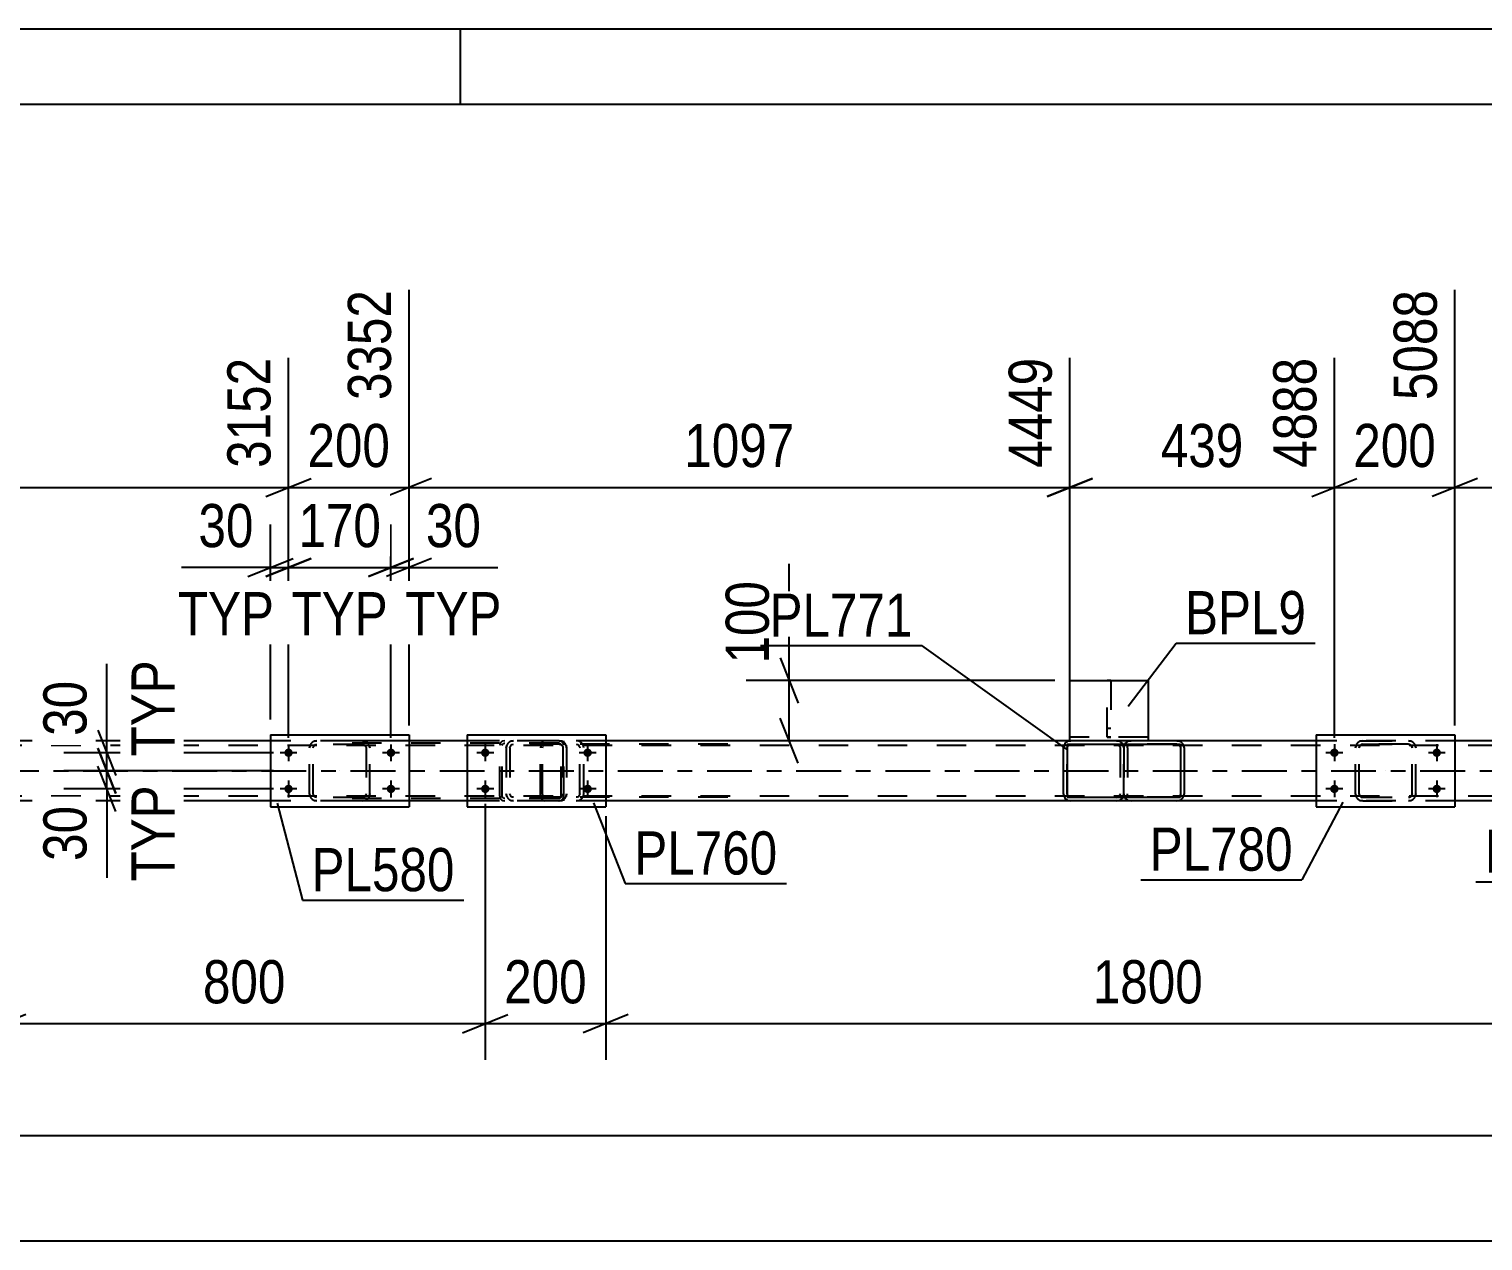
# Model space of a CAD drawing. Header units: millimetres. Extents: x -90 to 751, y -437 to 157.
# Drawn here: x 92.2 to 188.7, y 76.4 to 156.9 of the extents above; entities that cross this region are included whole.
import ezdxf

# ---------------------------------------------------------------- set-up
doc = ezdxf.new("R2010")
doc.units = ezdxf.units.MM
doc.linetypes.add('DXK_LINE_DOT2', pattern=[3.9198, 1.9599, -1.9599])
doc.linetypes.add('DXK_LINE_DOT3', pattern=[5.9187, 2.979, -0.9799, 0.9799, -0.9799])
doc.styles.add('Arial Narrow', font='ARIALN.TTF', dxfattribs={"height": 0.2})

# ---------------------------------------------------------------- blocks, each defined once
blk = doc.blocks.new('Unknown-814553232-1133')
at = {"color": 5, "linetype": 'Continuous'}
for p, q in [((750.809, 156.884), (-90.191, 156.884)), ((120.809, 151.884), (120.809, 156.884)), ((745.809, 151.884), (-85.191, 151.884))]:
    blk.add_line(p, q, dxfattribs=at)
blk = doc.blocks.new('Bolt-814553232-2986 - 2911')
at = {"linetype": 'Continuous'}
for points in [[(109.396, 108.55, -1), (109.396, 109.11, -1)], [(116.196, 108.55, -1), (116.196, 109.11, -1)], [(109.396, 106.15, -1), (109.396, 106.71, -1)], [(116.196, 106.15, -1), (116.196, 106.71, -1)]]:
    blk.add_hatch(color=1, dxfattribs=at).paths.add_polyline_path(points)
at = {"color": 1, "linetype": 'Continuous'}
for p, q in [((109.396, 109.39), (109.396, 108.27)), ((116.196, 109.39), (116.196, 108.27)), ((109.956, 108.83), (108.836, 108.83)), ((116.756, 108.83), (115.636, 108.83)), ((109.956, 106.43), (108.836, 106.43)), ((109.396, 106.99), (109.396, 105.87)), ((116.756, 106.43), (115.636, 106.43)), ((116.196, 106.99), (116.196, 105.87))]:
    blk.add_line(p, q, dxfattribs=at)
blk = doc.blocks.new('Part-814553232-3025 - 2911')
at = {"color": 7, "linetype": 'DXK_LINE_DOT2'}
for p, q in [((110.796, 109.15), (110.832, 109.334)), ((110.832, 109.334), (110.796, 109.15)), ((110.796, 106.11), (110.796, 109.15)), ((111.036, 109.15), (111.054, 109.242)), ((111.036, 106.11), (111.036, 109.15)), ((111.054, 109.242), (111.106, 109.32)), ((111.092, 109.594), (111.276, 109.63)), ((111.276, 109.63), (111.092, 109.594)), ((111.106, 109.32), (111.184, 109.372)), ((111.184, 109.372), (111.276, 109.39)), ((114.316, 109.63), (111.276, 109.63)), ((114.316, 109.39), (111.276, 109.39)), ((114.316, 109.63), (114.5, 109.594)), ((114.5, 109.594), (114.316, 109.63)), ((114.316, 109.39), (114.408, 109.372)), ((114.408, 109.372), (114.486, 109.32)), ((114.486, 109.32), (114.538, 109.242)), ((114.538, 109.242), (114.556, 109.15)), ((114.556, 109.15), (114.556, 106.11)), ((114.759, 109.334), (114.796, 109.15)), ((114.796, 109.15), (114.759, 109.334)), ((114.796, 106.11), (114.796, 109.15)), ((110.832, 105.926), (110.796, 106.11)), ((110.796, 106.11), (110.832, 105.926)), ((111.054, 106.018), (111.036, 106.11)), ((111.106, 105.94), (111.054, 106.018)), ((111.276, 105.63), (111.092, 105.667)), ((111.092, 105.667), (111.276, 105.63)), ((111.184, 105.888), (111.106, 105.94)), ((111.276, 105.87), (111.184, 105.888)), ((114.316, 105.87), (111.276, 105.87)), ((114.316, 105.63), (111.276, 105.63)), ((114.408, 105.888), (114.316, 105.87)), ((114.5, 105.667), (114.316, 105.63)), ((114.316, 105.63), (114.5, 105.667)), ((114.486, 105.94), (114.408, 105.888)), ((114.538, 106.018), (114.486, 105.94)), ((114.556, 106.11), (114.538, 106.018)), ((114.796, 106.11), (114.759, 105.926)), ((114.759, 105.926), (114.796, 106.11))]:
    blk.add_line(p, q, dxfattribs=at)
at = {"color": 7, "linetype": 'DXK_LINE_DOT3'}
blk.add_line((112.796, 107.63), (112.796, 107.63), dxfattribs=at)
at = {"color": 7, "linetype": 'DXK_LINE_DOT2'}
for centre, start, end in [((111.276, 109.15), 112.5, 157.5), ((111.276, 109.15), 112.5, 157.5), ((114.316, 109.15), 22.5, 67.5), ((114.316, 109.15), 22.5, 67.5), ((111.276, 106.11), 202.5, 247.5), ((111.276, 106.11), 202.5, 247.5), ((114.316, 106.11), 292.5, 337.5), ((114.316, 106.11), 292.5, 337.5)]:
    blk.add_arc(centre, 0.48, start, end, dxfattribs=at)
blk = doc.blocks.new('Part-814553232-2961 - 2911')
at = {"color": 7, "linetype": 'DXK_LINE_DOT2'}
for p, q in [((660.055, 109.311), (-16.698, 109.311)), ((117.396, 109.631), (108.196, 109.631)), ((130.457, 109.631), (121.257, 109.631)), ((168.376, 109.631), (161.276, 109.631)), ((186.841, 109.631), (177.641, 109.631)), ((660.055, 105.951), (-16.698, 105.951)), ((117.396, 105.631), (108.196, 105.631)), ((130.457, 105.631), (121.257, 105.631)), ((164.381, 105.631), (161.331, 105.631)), ((168.376, 105.631), (165.336, 105.631)), ((186.841, 105.631), (177.641, 105.631))]:
    blk.add_line(p, q, dxfattribs=at)
at = {"color": 2, "linetype": 'Continuous'}
for p, q in [((108.196, 109.631), (90.454, 109.631)), ((121.257, 109.631), (117.396, 109.631)), ((161.276, 109.631), (130.457, 109.631)), ((177.641, 109.631), (168.376, 109.631)), ((201.257, 109.631), (186.841, 109.631)), ((108.196, 105.631), (90.454, 105.631)), ((121.257, 105.631), (117.396, 105.631)), ((161.331, 105.631), (130.457, 105.631)), ((165.336, 105.631), (164.381, 105.631)), ((177.641, 105.631), (168.376, 105.631)), ((201.257, 105.631), (186.841, 105.631))]:
    blk.add_line(p, q, dxfattribs=at)
at = {"color": 7, "linetype": 'DXK_LINE_DOT3'}
blk.add_line((-16.698, 107.631), (660.055, 107.631), dxfattribs=at)
blk = doc.blocks.new('Bolt-814553232-2987 - 2911')
at = {"linetype": 'Continuous'}
for points in [[(122.457, 108.551, -1), (122.457, 109.111, -1)], [(129.257, 108.551, -1), (129.257, 109.111, -1)], [(122.457, 106.151, -1), (122.457, 106.711, -1)], [(129.257, 106.151, -1), (129.257, 106.711, -1)]]:
    blk.add_hatch(color=1, dxfattribs=at).paths.add_polyline_path(points)
at = {"color": 1, "linetype": 'Continuous'}
for p, q in [((122.457, 109.391), (122.457, 108.271)), ((129.257, 109.391), (129.257, 108.271)), ((123.017, 108.831), (121.897, 108.831)), ((129.817, 108.831), (128.697, 108.831)), ((123.017, 106.431), (121.897, 106.431)), ((122.457, 106.991), (122.457, 105.871)), ((129.817, 106.431), (128.697, 106.431)), ((129.257, 106.991), (129.257, 105.871))]:
    blk.add_line(p, q, dxfattribs=at)
blk = doc.blocks.new('Bolt-814553232-2989 - 2911')
at = {"linetype": 'Continuous'}
for points in [[(178.841, 108.551, -1), (178.841, 109.111, -1)], [(185.641, 108.551, -1), (185.641, 109.111, -1)], [(178.841, 106.151, -1), (178.841, 106.711, -1)], [(185.641, 106.151, -1), (185.641, 106.711, -1)]]:
    blk.add_hatch(color=1, dxfattribs=at).paths.add_polyline_path(points)
at = {"color": 1, "linetype": 'Continuous'}
for p, q in [((178.841, 109.391), (178.841, 108.271)), ((185.641, 109.391), (185.641, 108.271)), ((179.401, 108.831), (178.281, 108.831)), ((186.201, 108.831), (185.081, 108.831)), ((179.401, 106.431), (178.281, 106.431)), ((178.841, 106.991), (178.841, 105.871)), ((186.201, 106.431), (185.081, 106.431)), ((185.641, 106.991), (185.641, 105.871))]:
    blk.add_line(p, q, dxfattribs=at)
blk = doc.blocks.new('Part-814553232-3024 - 2911')
at = {"color": 2, "linetype": 'Continuous'}
for p, q in [((108.196, 110.03), (108.196, 105.23)), ((108.196, 110.03), (117.396, 110.03)), ((117.396, 110.03), (117.396, 105.23)), ((108.196, 105.23), (117.396, 105.23))]:
    blk.add_line(p, q, dxfattribs=at)
blk = doc.blocks.new('Part-814553232-3030 - 2911')
at = {"color": 2, "linetype": 'Continuous'}
for p, q in [((177.641, 110.031), (177.641, 105.231)), ((177.641, 110.031), (186.841, 110.031)), ((186.841, 110.031), (186.841, 105.231)), ((177.641, 105.231), (186.841, 105.231))]:
    blk.add_line(p, q, dxfattribs=at)
blk = doc.blocks.new('Part-814553232-3031 - 2911')
at = {"color": 2, "linetype": 'Continuous'}
for p, q in [((160.892, 109.334), (160.856, 109.15)), ((160.856, 106.11), (160.856, 109.15)), ((161.336, 109.63), (161.152, 109.594)), ((164.376, 109.63), (161.336, 109.63)), ((164.559, 109.594), (164.376, 109.63)), ((160.856, 106.11), (160.892, 105.926)), ((161.152, 105.667), (161.336, 105.63)), ((161.331, 105.871), (161.336, 105.87)), ((164.376, 105.87), (161.336, 105.87)), ((164.376, 105.63), (161.336, 105.63)), ((164.381, 105.871), (164.376, 105.87)), ((164.376, 105.63), (164.559, 105.667))]:
    blk.add_line(p, q, dxfattribs=at)
at = {"color": 7, "linetype": 'DXK_LINE_DOT2'}
for p, q in [((160.856, 109.15), (160.892, 109.334)), ((161.096, 109.15), (161.114, 109.242)), ((161.096, 106.11), (161.096, 109.15)), ((161.114, 109.242), (161.166, 109.32)), ((161.152, 109.594), (161.336, 109.63)), ((161.166, 109.32), (161.244, 109.372)), ((161.244, 109.372), (161.336, 109.39)), ((164.376, 109.39), (161.336, 109.39)), ((164.376, 109.63), (164.559, 109.594)), ((164.376, 109.39), (164.467, 109.372)), ((164.467, 109.372), (164.545, 109.32)), ((164.545, 109.32), (164.597, 109.242)), ((164.597, 109.242), (164.616, 109.15)), ((164.616, 109.15), (164.616, 106.11)), ((164.819, 109.334), (164.856, 109.15)), ((164.856, 109.15), (164.819, 109.334)), ((164.856, 106.11), (164.856, 109.15)), ((160.892, 105.926), (160.856, 106.11)), ((161.114, 106.018), (161.096, 106.11)), ((161.166, 105.94), (161.114, 106.018)), ((161.336, 105.63), (161.152, 105.667)), ((161.244, 105.888), (161.166, 105.94)), ((161.336, 105.87), (161.244, 105.888)), ((164.376, 105.87), (164.467, 105.888)), ((164.559, 105.667), (164.376, 105.63)), ((164.545, 105.94), (164.467, 105.888)), ((164.597, 106.018), (164.545, 105.94)), ((164.616, 106.11), (164.597, 106.018)), ((164.856, 106.11), (164.819, 105.926)), ((164.819, 105.926), (164.856, 106.11))]:
    blk.add_line(p, q, dxfattribs=at)
at = {"color": 7, "linetype": 'DXK_LINE_DOT3'}
blk.add_line((162.856, 107.63), (162.856, 107.63), dxfattribs=at)
at = {"color": 2, "linetype": 'Continuous'}
for centre, start, end in [((161.336, 109.15), 112.5, 157.5), ((164.376, 109.15), 30.74482, 67.5), ((161.336, 106.11), 202.5, 247.5), ((164.376, 106.11), 292.5, 329.54699)]:
    blk.add_arc(centre, 0.48, start, end, dxfattribs=at)
at = {"color": 7, "linetype": 'DXK_LINE_DOT2'}
for centre, start, end in [((161.336, 109.15), 112.5, 157.5), ((164.376, 109.15), 22.5, 67.5), ((164.376, 109.15), 22.5, 30.74482), ((161.336, 106.11), 202.5, 247.5), ((164.376, 106.11), 292.5, 337.5), ((164.376, 106.11), 329.54699, 337.5)]:
    blk.add_arc(centre, 0.48, start, end, dxfattribs=at)
blk = doc.blocks.new('Part-814553232-3187 - 2911')
at = {"color": 2, "linetype": 'Continuous'}
for p, q in [((161.096, 109.391), (161.096, 105.871)), ((161.096, 109.391), (168.616, 109.391)), ((168.616, 109.391), (168.616, 105.871)), ((161.096, 105.871), (168.616, 105.871))]:
    blk.add_line(p, q, dxfattribs=at)
blk = doc.blocks.new('Part-814553232-3110 - 2911')
at = {"color": 7, "linetype": 'DXK_LINE_DOT2'}
for p, q in [((126.149, 109.335), (126.129, 109.151)), ((126.129, 106.111), (126.129, 109.151)), ((126.208, 109.49), (126.149, 109.335)), ((126.296, 109.595), (126.208, 109.49)), ((126.264, 109.151), (126.274, 109.243)), ((126.264, 106.111), (126.264, 109.151)), ((126.274, 109.243), (126.304, 109.321)), ((126.399, 109.631), (126.296, 109.595)), ((126.304, 109.321), (126.348, 109.373)), ((126.348, 109.373), (126.399, 109.391)), ((138.556, 109.631), (126.399, 109.631)), ((138.556, 109.391), (126.399, 109.391)), ((127.676, 109.391), (127.676, 109.631)), ((128.683, 109.595), (128.491, 109.631)), ((128.491, 109.391), (128.587, 109.373)), ((128.587, 109.373), (128.668, 109.321)), ((128.668, 109.321), (128.723, 109.243)), ((128.723, 109.243), (128.742, 109.151)), ((128.742, 106.111), (128.742, 109.151)), ((128.993, 109.151), (128.955, 109.335)), ((128.993, 106.111), (128.993, 109.151)), ((126.149, 105.927), (126.129, 106.111)), ((126.196, 105.803), (126.149, 105.927)), ((126.208, 105.772), (126.196, 105.803)), ((126.208, 105.772), (126.296, 105.668)), ((126.274, 106.019), (126.264, 106.111)), ((126.304, 105.941), (126.274, 106.019)), ((126.296, 105.668), (126.399, 105.631)), ((126.348, 105.889), (126.304, 105.941)), ((126.399, 105.871), (126.348, 105.889)), ((138.556, 105.871), (126.399, 105.871)), ((138.556, 105.631), (126.399, 105.631)), ((127.676, 105.631), (127.676, 105.871)), ((128.587, 105.889), (128.491, 105.871)), ((128.491, 105.631), (128.683, 105.668)), ((128.668, 105.941), (128.587, 105.889)), ((128.723, 106.019), (128.668, 105.941)), ((128.742, 106.111), (128.723, 106.019)), ((128.955, 105.927), (128.993, 106.111))]:
    blk.add_line(p, q, dxfattribs=at)
for centre, start, end in [((128.505, 109.136), 23.84941, 68.8059), ((128.505, 106.126), 291.1941, 336.15059)]:
    blk.add_arc(centre, 0.492, start, end, dxfattribs=at)
blk = doc.blocks.new('Part-814553232-3124 - 2911')
at = {"color": 7, "linetype": 'DXK_LINE_DOT2'}
for p, q in [((127.335, 109.631), (112.006, 109.631)), ((127.335, 109.471), (112.006, 109.471)), ((123.445, 109.434), (123.419, 109.311)), ((123.419, 105.951), (123.419, 109.311)), ((123.589, 109.311), (123.602, 109.372)), ((123.589, 105.951), (123.589, 109.311)), ((123.602, 109.372), (123.639, 109.424)), ((123.759, 109.631), (123.629, 109.607)), ((123.639, 109.424), (123.694, 109.459)), ((123.694, 109.459), (123.759, 109.471)), ((127.465, 109.607), (127.335, 109.631)), ((127.335, 109.471), (127.4, 109.459)), ((127.4, 109.459), (127.455, 109.424)), ((127.455, 109.424), (127.492, 109.372)), ((127.492, 109.372), (127.505, 109.311)), ((127.505, 105.951), (127.505, 109.311)), ((127.676, 109.311), (127.65, 109.434)), ((127.676, 105.951), (127.676, 109.311)), ((127.335, 105.791), (112.006, 105.791)), ((127.335, 105.631), (112.006, 105.631)), ((123.419, 105.951), (123.445, 105.829)), ((123.602, 105.89), (123.589, 105.951)), ((123.639, 105.838), (123.602, 105.89)), ((123.629, 105.655), (123.759, 105.631)), ((123.694, 105.803), (123.639, 105.838)), ((123.759, 105.791), (123.694, 105.803)), ((127.4, 105.803), (127.335, 105.791)), ((127.335, 105.631), (127.465, 105.655)), ((127.455, 105.838), (127.4, 105.803)), ((127.492, 105.89), (127.455, 105.838)), ((127.505, 105.951), (127.492, 105.89)), ((127.65, 105.829), (127.676, 105.951))]:
    blk.add_line(p, q, dxfattribs=at)
for centre, start, end in [((123.746, 109.297), 110.75831, 155.68004), ((127.348, 109.297), 24.31996, 69.24168), ((123.746, 105.965), 204.31996, 249.24168), ((127.348, 105.965), 290.75831, 335.68004)]:
    blk.add_arc(centre, 0.331, start, end, dxfattribs=at)
blk = doc.blocks.new('Part-814553232-3155 - 2911')
at = {"color": 2, "linetype": 'Continuous'}
for p, q in [((121.257, 110.031), (121.257, 105.231)), ((121.257, 110.031), (130.457, 110.031)), ((130.457, 110.031), (130.457, 105.231)), ((121.257, 105.231), (130.457, 105.231))]:
    blk.add_line(p, q, dxfattribs=at)
blk = doc.blocks.new('Part-814553232-3181 - 2911')
at = {"color": 2, "linetype": 'Continuous'}
for p, q in [((161.276, 109.631), (161.276, 113.631)), ((161.276, 113.631), (166.476, 113.631)), ((166.476, 113.631), (166.476, 109.631)), ((165.334, 109.631), (161.276, 109.631)), ((161.276, 109.631), (161.276, 109.631))]:
    blk.add_line(p, q, dxfattribs=at)
at = {"color": 7, "linetype": 'DXK_LINE_DOT2'}
for p, q in [((166.476, 109.871), (161.276, 109.871)), ((166.476, 109.871), (161.276, 109.871)), ((161.276, 109.871), (161.276, 109.871)), ((161.276, 109.631), (161.276, 109.651)), ((166.476, 109.631), (161.276, 109.631)), ((166.476, 109.631), (165.334, 109.631)), ((166.476, 109.871), (166.476, 109.871)), ((166.476, 109.631), (166.476, 109.651)), ((166.476, 109.631), (166.476, 109.631))]:
    blk.add_line(p, q, dxfattribs=at)
blk = doc.blocks.new('Part-814553232-3182 - 2911')
at = {"color": 7, "linetype": 'DXK_LINE_DOT2'}
for p, q in [((163.756, 109.871), (163.756, 113.631)), ((163.996, 113.631), (163.756, 113.631)), ((163.996, 113.631), (163.996, 109.871)), ((163.756, 110.471), (163.996, 110.471)), ((163.996, 109.871), (163.756, 109.871)), ((163.756, 109.871), (163.996, 109.871))]:
    blk.add_line(p, q, dxfattribs=at)
blk = doc.blocks.new('Part-814553232-3190 - 2911')
at = {"color": 7, "linetype": 'DXK_LINE_DOT2'}
for p, q in [((180.241, 109.151), (180.278, 109.335)), ((180.278, 109.335), (180.241, 109.151)), ((180.241, 106.111), (180.241, 109.151)), ((180.481, 109.151), (180.5, 109.243)), ((180.5, 109.243), (180.481, 109.151)), ((180.481, 106.111), (180.481, 109.151)), ((180.5, 109.243), (180.552, 109.321)), ((180.552, 109.321), (180.5, 109.243)), ((180.538, 109.595), (180.721, 109.631)), ((180.721, 109.631), (180.538, 109.594)), ((180.552, 109.321), (180.629, 109.373)), ((180.629, 109.373), (180.552, 109.321)), ((180.629, 109.373), (180.721, 109.391)), ((180.721, 109.391), (180.629, 109.373)), ((180.721, 109.631), (183.761, 109.631)), ((180.721, 109.631), (180.721, 109.631)), ((180.721, 109.631), (183.761, 109.631)), ((180.721, 109.391), (183.761, 109.391)), ((180.721, 109.391), (180.721, 109.391)), ((183.761, 109.391), (180.721, 109.391)), ((183.761, 109.631), (183.761, 109.631)), ((183.761, 109.631), (183.945, 109.595)), ((183.945, 109.594), (183.761, 109.631)), ((183.761, 109.391), (183.761, 109.391)), ((183.761, 109.391), (183.853, 109.373)), ((183.853, 109.373), (183.761, 109.391)), ((183.853, 109.373), (183.931, 109.321)), ((183.931, 109.321), (183.853, 109.373)), ((183.931, 109.321), (183.983, 109.243)), ((183.983, 109.243), (183.931, 109.321)), ((183.983, 109.243), (184.001, 109.151)), ((184.001, 109.151), (183.983, 109.243)), ((184.001, 106.111), (184.001, 109.151)), ((184.205, 109.335), (184.241, 109.151)), ((184.241, 109.151), (184.205, 109.335)), ((184.241, 106.111), (184.241, 109.151)), ((180.278, 105.927), (180.241, 106.111)), ((180.241, 106.111), (180.278, 105.927)), ((180.5, 106.019), (180.481, 106.111)), ((180.481, 106.111), (180.5, 106.019)), ((180.552, 105.941), (180.5, 106.019)), ((180.5, 106.019), (180.552, 105.941)), ((180.721, 105.631), (180.538, 105.668)), ((180.538, 105.668), (180.721, 105.631)), ((180.629, 105.889), (180.552, 105.941)), ((180.552, 105.941), (180.629, 105.889)), ((180.721, 105.871), (180.629, 105.889)), ((180.629, 105.889), (180.721, 105.871)), ((180.721, 105.871), (183.761, 105.871)), ((180.721, 105.871), (180.721, 105.871)), ((180.721, 105.871), (183.761, 105.871)), ((180.721, 105.631), (183.761, 105.631)), ((180.721, 105.631), (180.721, 105.631)), ((180.721, 105.631), (183.761, 105.631)), ((183.853, 105.889), (183.761, 105.871)), ((183.761, 105.871), (183.853, 105.889)), ((183.761, 105.871), (183.761, 105.871)), ((183.945, 105.668), (183.761, 105.631)), ((183.761, 105.631), (183.945, 105.668)), ((183.761, 105.631), (183.761, 105.631)), ((183.931, 105.941), (183.853, 105.889)), ((183.853, 105.889), (183.931, 105.941)), ((183.983, 106.019), (183.931, 105.941)), ((183.931, 105.941), (183.983, 106.019)), ((184.001, 106.111), (183.983, 106.019)), ((183.983, 106.019), (184.001, 106.111)), ((184.241, 106.111), (184.205, 105.927)), ((184.205, 105.927), (184.241, 106.111))]:
    blk.add_line(p, q, dxfattribs=at)
at = {"color": 7, "linetype": 'DXK_LINE_DOT3'}
blk.add_line((182.241, 107.631), (182.241, 107.631), dxfattribs=at)
at = {"color": 7, "linetype": 'DXK_LINE_DOT2'}
for centre, start, end in [((180.721, 109.151), 112.5, 157.5), ((180.721, 109.151), 112.5, 157.5), ((183.761, 109.151), 22.5, 67.5), ((183.761, 109.151), 22.5, 67.5), ((180.721, 106.111), 202.5, 247.5), ((180.721, 106.111), 202.5, 247.5), ((183.761, 106.111), 292.5, 337.5), ((183.761, 106.111), 292.5, 337.5)]:
    blk.add_arc(centre, 0.48, start, end, dxfattribs=at)
blk = doc.blocks.new('Part-814553232-7430 - 2911')
at = {"color": 7, "linetype": 'DXK_LINE_DOT2'}
for p, q in [((123.857, 109.151), (123.893, 109.335)), ((123.893, 109.335), (123.857, 109.151)), ((123.857, 109.151), (123.857, 106.111)), ((124.097, 109.151), (124.115, 109.243)), ((124.097, 109.151), (124.097, 106.111)), ((124.115, 109.243), (124.167, 109.321)), ((124.153, 109.595), (124.337, 109.631)), ((124.337, 109.631), (124.153, 109.595)), ((124.167, 109.321), (124.245, 109.373)), ((124.245, 109.373), (124.337, 109.391)), ((127.377, 109.631), (124.337, 109.631)), ((127.377, 109.391), (124.337, 109.391)), ((127.377, 109.631), (127.561, 109.595)), ((127.561, 109.595), (127.377, 109.631)), ((127.377, 109.391), (127.469, 109.373)), ((127.469, 109.373), (127.547, 109.321)), ((127.547, 109.321), (127.599, 109.243)), ((127.599, 109.243), (127.617, 109.151)), ((127.617, 109.151), (127.617, 106.111)), ((127.82, 109.335), (127.857, 109.151)), ((127.857, 109.151), (127.82, 109.335)), ((127.857, 109.151), (127.857, 106.111)), ((123.893, 105.927), (123.857, 106.111)), ((123.857, 106.111), (123.893, 105.927)), ((124.115, 106.019), (124.097, 106.111)), ((124.167, 105.941), (124.115, 106.019)), ((124.337, 105.631), (124.153, 105.668)), ((124.153, 105.668), (124.337, 105.631)), ((124.245, 105.889), (124.167, 105.941)), ((124.337, 105.871), (124.245, 105.889)), ((127.377, 105.871), (124.337, 105.871)), ((127.377, 105.631), (124.337, 105.631)), ((127.469, 105.889), (127.377, 105.871)), ((127.561, 105.668), (127.377, 105.631)), ((127.377, 105.631), (127.561, 105.668)), ((127.547, 105.941), (127.469, 105.889)), ((127.599, 106.019), (127.547, 105.941)), ((127.617, 106.111), (127.599, 106.019)), ((127.857, 106.111), (127.82, 105.927)), ((127.82, 105.927), (127.857, 106.111))]:
    blk.add_line(p, q, dxfattribs=at)
at = {"color": 7, "linetype": 'DXK_LINE_DOT3'}
blk.add_line((125.857, 107.631), (125.857, 107.631), dxfattribs=at)
at = {"color": 7, "linetype": 'DXK_LINE_DOT2'}
for centre, start, end in [((124.337, 109.151), 112.5, 157.5), ((124.337, 109.151), 112.5, 157.5), ((127.377, 109.151), 22.5, 67.5), ((127.377, 109.151), 22.5, 67.5), ((124.337, 106.111), 202.5, 247.5), ((124.337, 106.111), 202.5, 247.5), ((127.377, 106.111), 292.5, 337.5), ((127.377, 106.111), 292.5, 337.5)]:
    blk.add_arc(centre, 0.48, start, end, dxfattribs=at)
blk = doc.blocks.new('Part-814553232-7431 - 2911')
at = {"color": 7, "linetype": 'DXK_LINE_DOT2'}
for p, q in [((164.856, 109.151), (164.892, 109.335)), ((164.892, 109.335), (164.856, 109.151)), ((164.856, 109.151), (164.856, 106.111)), ((165.096, 109.151), (165.114, 109.243)), ((165.096, 109.151), (165.096, 106.111)), ((165.114, 109.243), (165.166, 109.321)), ((165.152, 109.595), (165.336, 109.631)), ((165.166, 109.321), (165.244, 109.373)), ((165.244, 109.373), (165.336, 109.391)), ((168.376, 109.391), (165.336, 109.391)), ((168.376, 109.631), (168.559, 109.595)), ((168.376, 109.391), (168.467, 109.373)), ((168.467, 109.373), (168.545, 109.321)), ((168.545, 109.321), (168.597, 109.243)), ((168.597, 109.243), (168.616, 109.151)), ((168.616, 109.151), (168.616, 106.111)), ((168.819, 109.335), (168.856, 109.151)), ((164.892, 105.927), (164.856, 106.111)), ((164.856, 106.111), (164.892, 105.927)), ((165.114, 106.019), (165.096, 106.111)), ((165.166, 105.941), (165.114, 106.019)), ((165.336, 105.631), (165.152, 105.668)), ((165.244, 105.889), (165.166, 105.941)), ((165.336, 105.871), (165.244, 105.889)), ((168.376, 105.871), (165.336, 105.871)), ((168.467, 105.889), (168.376, 105.871)), ((168.559, 105.668), (168.376, 105.631)), ((168.545, 105.941), (168.467, 105.889)), ((168.597, 106.019), (168.545, 105.941)), ((168.616, 106.111), (168.597, 106.019)), ((168.856, 106.111), (168.819, 105.927))]:
    blk.add_line(p, q, dxfattribs=at)
at = {"color": 2, "linetype": 'Continuous'}
for p, q in [((165.336, 109.631), (165.152, 109.595)), ((168.376, 109.631), (165.336, 109.631)), ((168.559, 109.595), (168.376, 109.631)), ((168.856, 109.151), (168.819, 109.335)), ((168.856, 109.151), (168.856, 106.111)), ((165.152, 105.668), (165.336, 105.631)), ((168.376, 105.631), (165.336, 105.631)), ((168.376, 105.631), (168.559, 105.668)), ((168.819, 105.927), (168.856, 106.111))]:
    blk.add_line(p, q, dxfattribs=at)
at = {"color": 7, "linetype": 'DXK_LINE_DOT3'}
blk.add_line((166.856, 107.631), (166.856, 107.631), dxfattribs=at)
at = {"color": 7, "linetype": 'DXK_LINE_DOT2'}
for centre, start, end in [((165.336, 109.151), 112.5, 157.5), ((165.336, 109.151), 149.40107, 157.5), ((168.376, 109.151), 22.5, 67.5), ((165.336, 106.111), 202.5, 247.5), ((165.336, 106.111), 202.5, 210.59885), ((168.376, 106.111), 292.5, 337.5)]:
    blk.add_arc(centre, 0.48, start, end, dxfattribs=at)
at = {"color": 2, "linetype": 'Continuous'}
for centre, start, end in [((165.336, 109.151), 112.5, 149.40107), ((168.376, 109.151), 22.5, 67.5), ((165.336, 106.111), 210.59885, 247.5), ((168.376, 106.111), 292.5, 337.5)]:
    blk.add_arc(centre, 0.48, start, end, dxfattribs=at)
blk = doc.blocks.new('StraightDimension-814553232-24656 - 2911')
at = {"color": 7, "linetype": 'Continuous'}
for p, q in [((117.396, 110.631), (117.396, 139.565)), ((161.276, 113.304), (161.276, 135.065)), ((118.896, 127.052), (115.896, 125.852)), ((159.776, 125.852), (162.776, 127.052)), ((117.396, 126.452), (161.276, 126.452))]:
    blk.add_line(p, q, dxfattribs=at)
at = {"color": 0}
blk.add_wipeout([(143.592, 127.202), (143.592, 131.402), (135.08, 131.402), (135.08, 127.202)], dxfattribs=at)
at = {"color": 3, "style": 'Arial Narrow'}
blk.add_text('1097', height=2.8633, dxfattribs=at).set_placement((135.68, 127.802))
at = {"color": 0, "linetype": 'Continuous'}
blk.add_wipeout([(160.676, 135.665), (156.476, 135.665), (156.476, 127.152), (160.676, 127.152)], dxfattribs=at)
at = {"color": 3, "linetype": 'Continuous', "style": 'Arial Narrow'}
blk.add_text('4449', height=2.8633, rotation=90.00021, dxfattribs=at).set_placement((160.076, 127.752))
blk = doc.blocks.new('StraightDimension-814553232-25757 - 2911')
at = {"color": 7, "linetype": 'Continuous'}
for p, q in [((108.196, 111.03), (108.196, 123.983)), ((109.396, 109.83), (109.396, 123.983)), ((106.696, 120.533), (109.696, 121.733)), ((110.896, 121.733), (107.896, 120.533)), ((108.196, 121.133), (102.29, 121.133)), ((108.196, 121.133), (102.29, 121.133)), ((108.196, 121.133), (109.396, 121.133))]:
    blk.add_line(p, q, dxfattribs=at)
at = {"color": 0}
blk.add_wipeout([(107.671, 121.883), (107.671, 126.083), (102.815, 126.083), (102.815, 121.883)], dxfattribs=at)
at = {"color": 0, "linetype": 'Continuous'}
blk.add_wipeout([(109.038, 116.033), (109.038, 120.233), (101.448, 120.233), (101.448, 116.033)], dxfattribs=at)
at = {"color": 3, "style": 'Arial Narrow'}
blk.add_text('30', height=2.8633, dxfattribs=at).set_placement((103.415, 122.483))
at = {"color": 3, "linetype": 'Continuous', "style": 'Arial Narrow'}
blk.add_text('TYP', height=2.8633, dxfattribs=at).set_placement((102.048, 116.633))
blk = doc.blocks.new('StraightDimension-814553232-3339 - 2911')
at = {"color": 7, "linetype": 'Continuous'}
blk.add_line((-17.338, 76.416), (698.695, 76.416), dxfattribs=at)
blk = doc.blocks.new('StraightDimension-814553232-7921 - 2911')
at = {"color": 7, "linetype": 'Continuous'}
blk.add_line((-16.698, 83.414), (698.695, 83.414), dxfattribs=at)
blk = doc.blocks.new('StraightDimension-814553232-24653 - 2911')
at = {"color": 7, "linetype": 'Continuous'}
for p, q in [((186.841, 110.631), (186.841, 139.565)), ((211.557, 109.83), (211.557, 135.065)), ((188.341, 127.052), (185.341, 125.852)), ((210.057, 125.852), (213.057, 127.052)), ((186.841, 126.452), (211.557, 126.452))]:
    blk.add_line(p, q, dxfattribs=at)
at = {"color": 0}
blk.add_wipeout([(202.541, 127.202), (202.541, 131.402), (195.857, 131.402), (195.857, 127.202)], dxfattribs=at)
at = {"color": 3, "style": 'Arial Narrow'}
blk.add_text('618', height=2.8633, dxfattribs=at).set_placement((196.457, 127.802))
at = {"color": 0, "linetype": 'Continuous'}
blk.add_wipeout([(210.957, 135.665), (206.757, 135.665), (206.757, 127.152), (210.957, 127.152)], dxfattribs=at)
at = {"color": 3, "linetype": 'Continuous', "style": 'Arial Narrow'}
blk.add_text('5706', height=2.8633, rotation=90.00021, dxfattribs=at).set_placement((210.357, 127.752))
blk = doc.blocks.new('StraightDimension-814553232-24654 - 2911')
at = {"color": 7, "linetype": 'Continuous'}
for p, q in [((186.841, 110.631), (186.841, 139.565)), ((178.841, 109.831), (178.841, 135.065)), ((177.341, 125.852), (180.341, 127.052)), ((188.341, 127.052), (185.341, 125.852)), ((178.841, 126.452), (186.841, 126.452))]:
    blk.add_line(p, q, dxfattribs=at)
at = {"color": 0}
blk.add_wipeout([(186.183, 127.202), (186.183, 131.402), (179.499, 131.402), (179.499, 127.202)], dxfattribs=at)
at = {"color": 3, "style": 'Arial Narrow'}
blk.add_text('200', height=2.8633, dxfattribs=at).set_placement((180.099, 127.802))
at = {"color": 0, "linetype": 'Continuous'}
blk.add_wipeout([(186.241, 140.165), (182.041, 140.165), (182.041, 131.652), (186.241, 131.652)], dxfattribs=at)
at = {"color": 3, "linetype": 'Continuous', "style": 'Arial Narrow'}
blk.add_text('5088', height=2.8633, rotation=90.00021, dxfattribs=at).set_placement((185.641, 132.252))
blk = doc.blocks.new('StraightDimension-814553232-24655 - 2911')
at = {"color": 7, "linetype": 'Continuous'}
for p, q in [((161.276, 113.304), (161.276, 135.065)), ((178.841, 109.831), (178.841, 135.065)), ((162.776, 127.052), (159.776, 125.852)), ((177.341, 125.852), (180.341, 127.052)), ((161.276, 126.452), (178.841, 126.452))]:
    blk.add_line(p, q, dxfattribs=at)
at = {"color": 0}
blk.add_wipeout([(173.401, 127.202), (173.401, 131.402), (166.717, 131.402), (166.717, 127.202)], dxfattribs=at)
at = {"color": 3, "style": 'Arial Narrow'}
blk.add_text('439', height=2.8633, dxfattribs=at).set_placement((167.317, 127.802))
at = {"color": 0, "linetype": 'Continuous'}
blk.add_wipeout([(178.241, 135.665), (174.041, 135.665), (174.041, 127.152), (178.241, 127.152)], dxfattribs=at)
at = {"color": 3, "linetype": 'Continuous', "style": 'Arial Narrow'}
blk.add_text('4888', height=2.8633, rotation=90.00021, dxfattribs=at).set_placement((177.641, 127.752))
blk = doc.blocks.new('StraightDimension-814553232-24657 - 2911')
at = {"color": 7, "linetype": 'Continuous'}
for p, q in [((117.396, 110.631), (117.396, 139.565)), ((109.396, 109.83), (109.396, 135.065)), ((107.896, 125.852), (110.896, 127.052)), ((118.896, 127.052), (115.896, 125.852)), ((109.396, 126.452), (117.396, 126.452))]:
    blk.add_line(p, q, dxfattribs=at)
at = {"color": 0}
blk.add_wipeout([(116.738, 127.202), (116.738, 131.402), (110.054, 131.402), (110.054, 127.202)], dxfattribs=at)
at = {"color": 3, "style": 'Arial Narrow'}
blk.add_text('200', height=2.8633, dxfattribs=at).set_placement((110.654, 127.802))
at = {"color": 0, "linetype": 'Continuous'}
blk.add_wipeout([(116.796, 140.165), (112.596, 140.165), (112.596, 131.652), (116.796, 131.652)], dxfattribs=at)
at = {"color": 3, "linetype": 'Continuous', "style": 'Arial Narrow'}
blk.add_text('3352', height=2.8633, rotation=90.00021, dxfattribs=at).set_placement((116.196, 132.252))
blk = doc.blocks.new('StraightDimension-814553232-24658 - 2911')
at = {"color": 7, "linetype": 'Continuous'}
for p, q in [((66.315, 110.631), (66.315, 139.565)), ((109.396, 109.83), (109.396, 135.065)), ((67.815, 127.052), (64.815, 125.852)), ((107.896, 125.852), (110.896, 127.052)), ((66.315, 126.452), (109.396, 126.452))]:
    blk.add_line(p, q, dxfattribs=at)
at = {"color": 0}
blk.add_wipeout([(92.112, 127.202), (92.112, 131.402), (83.599, 131.402), (83.599, 127.202)], dxfattribs=at)
at = {"color": 3, "style": 'Arial Narrow'}
blk.add_text('1077', height=2.8633, dxfattribs=at).set_placement((84.199, 127.802))
at = {"color": 0, "linetype": 'Continuous'}
blk.add_wipeout([(108.796, 135.665), (104.596, 135.665), (104.596, 127.152), (108.796, 127.152)], dxfattribs=at)
at = {"color": 3, "linetype": 'Continuous', "style": 'Arial Narrow'}
blk.add_text('3152', height=2.8633, rotation=90.00021, dxfattribs=at).set_placement((108.196, 127.752))
blk = doc.blocks.new('StraightDimension-814553232-25107 - 2911')
at = {"color": 7, "linetype": 'Continuous'}
for p, q in [((202.457, 105.431), (202.457, 88.444)), ((130.457, 104.631), (130.457, 88.444)), ((131.957, 91.444), (128.957, 90.244)), ((130.457, 90.844), (202.457, 90.844)), ((200.957, 90.244), (203.957, 91.444))]:
    blk.add_line(p, q, dxfattribs=at)
at = {"color": 0}
blk.add_wipeout([(170.713, 91.594), (170.713, 95.794), (162.2, 95.794), (162.2, 91.594)], dxfattribs=at)
at = {"color": 3, "style": 'Arial Narrow'}
blk.add_text('1800', height=2.8633, dxfattribs=at).set_placement((162.8, 92.194))
blk = doc.blocks.new('StraightDimension-814553232-25108 - 2911')
at = {"color": 7, "linetype": 'Continuous'}
for p, q in [((122.457, 105.431), (122.457, 88.444)), ((130.457, 104.631), (130.457, 88.444)), ((120.957, 90.244), (123.957, 91.444)), ((122.457, 90.844), (130.457, 90.844)), ((131.957, 91.444), (128.957, 90.244))]:
    blk.add_line(p, q, dxfattribs=at)
at = {"color": 0}
blk.add_wipeout([(129.799, 91.594), (129.799, 95.794), (123.115, 95.794), (123.115, 91.594)], dxfattribs=at)
at = {"color": 3, "style": 'Arial Narrow'}
blk.add_text('200', height=2.8633, dxfattribs=at).set_placement((123.715, 92.194))
blk = doc.blocks.new('StraightDimension-814553232-25109 - 2911')
at = {"color": 7, "linetype": 'Continuous'}
for p, q in [((122.457, 105.431), (122.457, 88.444)), ((90.454, 104.631), (90.454, 88.444)), ((91.954, 91.444), (88.954, 90.244)), ((90.454, 90.844), (122.457, 90.844)), ((120.957, 90.244), (123.957, 91.444))]:
    blk.add_line(p, q, dxfattribs=at)
at = {"color": 0}
blk.add_wipeout([(109.798, 91.594), (109.798, 95.794), (103.113, 95.794), (103.113, 91.594)], dxfattribs=at)
at = {"color": 3, "style": 'Arial Narrow'}
blk.add_text('800', height=2.8633, dxfattribs=at).set_placement((103.713, 92.194))
blk = doc.blocks.new('StraightDimension-814553232-25654 - 2911')
at = {"color": 7, "linetype": 'Continuous'}
for p, q in [((142.638, 113.631), (142.638, 121.365)), ((142.638, 113.631), (142.638, 121.365)), ((142.038, 115.131), (143.238, 112.131)), ((160.276, 113.631), (139.788, 113.631)), ((142.638, 109.631), (142.638, 113.631)), ((143.238, 108.131), (142.038, 111.131)), ((160.276, 109.631), (139.788, 109.631))]:
    blk.add_line(p, q, dxfattribs=at)
at = {"color": 0}
blk.add_wipeout([(141.887, 120.84), (137.687, 120.84), (137.688, 114.156), (141.888, 114.156)], dxfattribs=at)
at = {"color": 3, "style": 'Arial Narrow'}
blk.add_text('100', height=2.8633, rotation=90.00021, dxfattribs=at).set_placement((141.288, 114.756))
blk = doc.blocks.new('StraightDimension-814553232-25734 - 2911')
at = {"color": 7, "linetype": 'Continuous'}
for p, q in [((97.332, 108.83), (97.332, 114.736)), ((97.332, 108.83), (97.332, 114.736)), ((96.732, 110.33), (97.932, 107.33)), ((97.932, 106.131), (96.732, 109.131)), ((108.396, 108.83), (94.482, 108.83)), ((97.332, 107.631), (97.332, 108.83)), ((108.396, 107.631), (94.482, 107.631))]:
    blk.add_line(p, q, dxfattribs=at)
at = {"color": 0, "linetype": 'Continuous'}
blk.add_wipeout([(102.432, 115.578), (98.232, 115.578), (98.232, 107.988), (102.432, 107.988)], dxfattribs=at)
at = {"color": 0}
blk.add_wipeout([(96.582, 114.211), (92.382, 114.211), (92.382, 109.355), (96.582, 109.355)], dxfattribs=at)
at = {"color": 3, "linetype": 'Continuous', "style": 'Arial Narrow'}
blk.add_text('TYP', height=2.8633, rotation=90.00021, dxfattribs=at).set_placement((101.832, 108.588))
at = {"color": 3, "style": 'Arial Narrow'}
blk.add_text('30', height=2.8633, rotation=90.00021, dxfattribs=at).set_placement((95.982, 109.955))
blk = doc.blocks.new('StraightDimension-814553232-25735 - 2911')
at = {"color": 7, "linetype": 'Continuous'}
for p, q in [((96.732, 109.131), (97.932, 106.131)), ((108.396, 107.631), (94.482, 107.631)), ((97.932, 104.93), (96.732, 107.93)), ((97.332, 106.43), (97.332, 107.631)), ((108.396, 106.43), (94.482, 106.43)), ((97.332, 106.43), (97.332, 100.524)), ((97.332, 106.43), (97.332, 100.524))]:
    blk.add_line(p, q, dxfattribs=at)
at = {"color": 0, "linetype": 'Continuous'}
blk.add_wipeout([(102.432, 107.272), (98.232, 107.272), (98.232, 99.682), (102.432, 99.682)], dxfattribs=at)
at = {"color": 0}
blk.add_wipeout([(96.582, 105.905), (92.382, 105.905), (92.382, 101.049), (96.582, 101.049)], dxfattribs=at)
at = {"color": 3, "linetype": 'Continuous', "style": 'Arial Narrow'}
blk.add_text('TYP', height=2.8633, rotation=90.00021, dxfattribs=at).set_placement((101.832, 100.282))
at = {"color": 3, "style": 'Arial Narrow'}
blk.add_text('30', height=2.8633, rotation=90.00021, dxfattribs=at).set_placement((95.982, 101.649))
blk = doc.blocks.new('StraightDimension-814553232-25755 - 2911')
at = {"color": 7, "linetype": 'Continuous'}
for p, q in [((116.196, 109.83), (116.196, 123.983)), ((117.396, 111.03), (117.396, 123.983)), ((114.696, 120.533), (117.696, 121.733)), ((118.896, 121.733), (115.896, 120.533)), ((116.196, 121.133), (117.396, 121.133)), ((117.396, 121.133), (123.302, 121.133)), ((117.396, 121.133), (123.302, 121.133))]:
    blk.add_line(p, q, dxfattribs=at)
at = {"color": 0}
blk.add_wipeout([(122.777, 121.883), (122.777, 126.083), (117.921, 126.083), (117.921, 121.883)], dxfattribs=at)
at = {"color": 0, "linetype": 'Continuous'}
blk.add_wipeout([(124.144, 116.033), (124.144, 120.233), (116.554, 120.233), (116.554, 116.033)], dxfattribs=at)
at = {"color": 3, "style": 'Arial Narrow'}
blk.add_text('30', height=2.8633, dxfattribs=at).set_placement((118.521, 122.483))
at = {"color": 3, "linetype": 'Continuous', "style": 'Arial Narrow'}
blk.add_text('TYP', height=2.8633, dxfattribs=at).set_placement((117.154, 116.633))
blk = doc.blocks.new('StraightDimension-814553232-25756 - 2911')
at = {"color": 7, "linetype": 'Continuous'}
for p, q in [((109.396, 109.83), (109.396, 123.983)), ((116.196, 109.83), (116.196, 123.983)), ((107.896, 120.533), (110.896, 121.733)), ((117.696, 121.733), (114.696, 120.533)), ((109.396, 121.133), (116.196, 121.133))]:
    blk.add_line(p, q, dxfattribs=at)
at = {"color": 0}
blk.add_wipeout([(116.138, 121.883), (116.138, 126.083), (109.454, 126.083), (109.454, 121.883)], dxfattribs=at)
at = {"color": 0, "linetype": 'Continuous'}
blk.add_wipeout([(116.591, 116.033), (116.591, 120.233), (109.001, 120.233), (109.001, 116.033)], dxfattribs=at)
at = {"color": 3, "style": 'Arial Narrow'}
blk.add_text('170', height=2.8633, dxfattribs=at).set_placement((110.054, 122.483))
at = {"color": 3, "linetype": 'Continuous', "style": 'Arial Narrow'}
blk.add_text('TYP', height=2.8633, dxfattribs=at).set_placement((109.601, 116.633))
blk = doc.blocks.new('Mark-814553232-3026 - 2911')
at = {"color": 30, "linetype": 'Continuous'}
for p in [(179.407, 105.548), (165.981, 100.399)]:
    blk.add_line(p, (176.685, 100.399), dxfattribs=at)
at = {"color": 0}
blk.add_wipeout([(176.085, 100.999), (176.085, 103.999), (166.581, 103.999), (166.581, 100.999)], dxfattribs=at)
blk.add_wipeout([(176.085, 100.999), (176.085, 103.999), (166.581, 103.999), (166.581, 100.999)], dxfattribs=at)
at = {"color": 3, "style": 'Arial Narrow'}
blk.add_text('PL780', height=2.8633, dxfattribs=at).set_placement((166.581, 100.999))
blk = doc.blocks.new('Mark-814553232-3183 - 2911')
at = {"color": 30, "linetype": 'Continuous'}
for p in [(140.736, 115.942), (161.096, 109.054)]:
    blk.add_line(p, (151.44, 115.942), dxfattribs=at)
at = {"color": 0}
blk.add_wipeout([(150.84, 116.542), (150.84, 119.542), (141.336, 119.542), (141.336, 116.542)], dxfattribs=at)
blk.add_wipeout([(150.84, 116.542), (150.84, 119.542), (141.336, 119.542), (141.336, 116.542)], dxfattribs=at)
at = {"color": 3, "style": 'Arial Narrow'}
blk.add_text('PL771', height=2.8633, dxfattribs=at).set_placement((141.336, 116.542))
blk = doc.blocks.new('Mark-814553232-3020 - 2911')
at = {"color": 30, "linetype": 'Continuous'}
for p, q in [((108.649, 105.489), (110.325, 99.039)), ((110.325, 99.039), (121.029, 99.039))]:
    blk.add_line(p, q, dxfattribs=at)
at = {"color": 0}
blk.add_wipeout([(120.429, 99.639), (120.429, 102.639), (110.925, 102.639), (110.925, 99.639)], dxfattribs=at)
blk.add_wipeout([(120.429, 99.639), (120.429, 102.639), (110.925, 102.639), (110.925, 99.639)], dxfattribs=at)
at = {"color": 3, "style": 'Arial Narrow'}
blk.add_text('PL580', height=2.8633, dxfattribs=at).set_placement((110.925, 99.639))
blk = doc.blocks.new('Mark-814553232-21542 - 2911')
at = {"color": 30, "linetype": 'Continuous'}
for p, q in [((129.651, 105.512), (131.757, 100.145)), ((131.757, 100.145), (142.46, 100.145))]:
    blk.add_line(p, q, dxfattribs=at)
at = {"color": 0}
blk.add_wipeout([(141.86, 100.745), (141.86, 103.745), (132.357, 103.745), (132.357, 100.745)], dxfattribs=at)
blk.add_wipeout([(141.86, 100.745), (141.86, 103.745), (132.357, 103.745), (132.357, 100.745)], dxfattribs=at)
at = {"color": 3, "style": 'Arial Narrow'}
blk.add_text('PL760', height=2.8633, dxfattribs=at).set_placement((132.357, 100.745))
blk = doc.blocks.new('Mark-814553232-23818 - 2911')
at = {"color": 30, "linetype": 'Continuous'}
for p in [(201.915, 105.443), (188.234, 100.269)]:
    blk.add_line(p, (198.937, 100.269), dxfattribs=at)
at = {"color": 0}
blk.add_wipeout([(198.337, 100.869), (198.337, 103.869), (188.834, 103.869), (188.834, 100.869)], dxfattribs=at)
blk.add_wipeout([(198.337, 100.869), (198.337, 103.869), (188.834, 103.869), (188.834, 100.869)], dxfattribs=at)
at = {"color": 3, "style": 'Arial Narrow'}
blk.add_text('PL760', height=2.8633, dxfattribs=at).set_placement((188.834, 100.869))
blk = doc.blocks.new('Mark-814553232-25647 - 2911')
at = {"color": 30, "linetype": 'Continuous'}
for p, q in [((165.144, 111.914), (168.328, 116.103)), ((168.328, 116.103), (177.567, 116.103))]:
    blk.add_line(p, q, dxfattribs=at)
at = {"color": 0}
blk.add_wipeout([(176.967, 116.703), (176.967, 119.703), (168.928, 119.703), (168.928, 116.703)], dxfattribs=at)
blk.add_wipeout([(176.967, 116.703), (176.967, 119.703), (168.928, 119.703), (168.928, 116.703)], dxfattribs=at)
at = {"color": 3, "style": 'Arial Narrow'}
blk.add_text('BPL9', height=2.8633, dxfattribs=at).set_placement((168.928, 116.703))

msp = doc.modelspace()

# ---------------------------------------------------------------- block references
for name in ['Unknown-814553232-1133', 'Part-814553232-3181 - 2911', 'Part-814553232-3182 - 2911', 'Part-814553232-2961 - 2911', 'Part-814553232-3024 - 2911', 'Bolt-814553232-2986 - 2911', 'Part-814553232-3025 - 2911', 'Part-814553232-3124 - 2911', 'Part-814553232-3155 - 2911', 'Bolt-814553232-2987 - 2911', 'Part-814553232-7430 - 2911', 'Part-814553232-3110 - 2911', 'Part-814553232-3031 - 2911', 'Part-814553232-3187 - 2911', 'Part-814553232-7431 - 2911', 'Part-814553232-3030 - 2911', 'Bolt-814553232-2989 - 2911', 'Part-814553232-3190 - 2911']:
    msp.add_blockref(name, (0, 0))

# ---------------------------------------------------------------- next in the draw order: block references
for name in ['StraightDimension-814553232-24656 - 2911', 'StraightDimension-814553232-24653 - 2911', 'StraightDimension-814553232-25757 - 2911', 'StraightDimension-814553232-3339 - 2911']:
    msp.add_blockref(name, (0, 0))

# ---------------------------------------------------------------- next in the draw order: block references
for name in ['StraightDimension-814553232-24657 - 2911', 'StraightDimension-814553232-24654 - 2911', 'StraightDimension-814553232-7921 - 2911']:
    msp.add_blockref(name, (0, 0))

# ---------------------------------------------------------------- next in the draw order: block references
for name in ['StraightDimension-814553232-24658 - 2911', 'StraightDimension-814553232-24655 - 2911', 'StraightDimension-814553232-25755 - 2911', 'StraightDimension-814553232-25107 - 2911']:
    msp.add_blockref(name, (0, 0))

# ---------------------------------------------------------------- next in the draw order: block references
for name in ['StraightDimension-814553232-25654 - 2911', 'Mark-814553232-25647 - 2911', 'StraightDimension-814553232-25734 - 2911', 'StraightDimension-814553232-25108 - 2911', 'Mark-814553232-3026 - 2911', 'Mark-814553232-23818 - 2911']:
    msp.add_blockref(name, (0, 0))

# ---------------------------------------------------------------- next in the draw order: block references
for name in ['StraightDimension-814553232-25756 - 2911', 'Mark-814553232-3183 - 2911', 'StraightDimension-814553232-25109 - 2911', 'Mark-814553232-21542 - 2911']:
    msp.add_blockref(name, (0, 0))

# ---------------------------------------------------------------- next in the draw order: block references
msp.add_blockref('StraightDimension-814553232-25735 - 2911', (0, 0))

# ---------------------------------------------------------------- next in the draw order: block references
msp.add_blockref('Mark-814553232-3020 - 2911', (0, 0))

doc.saveas('drawing.dxf')
